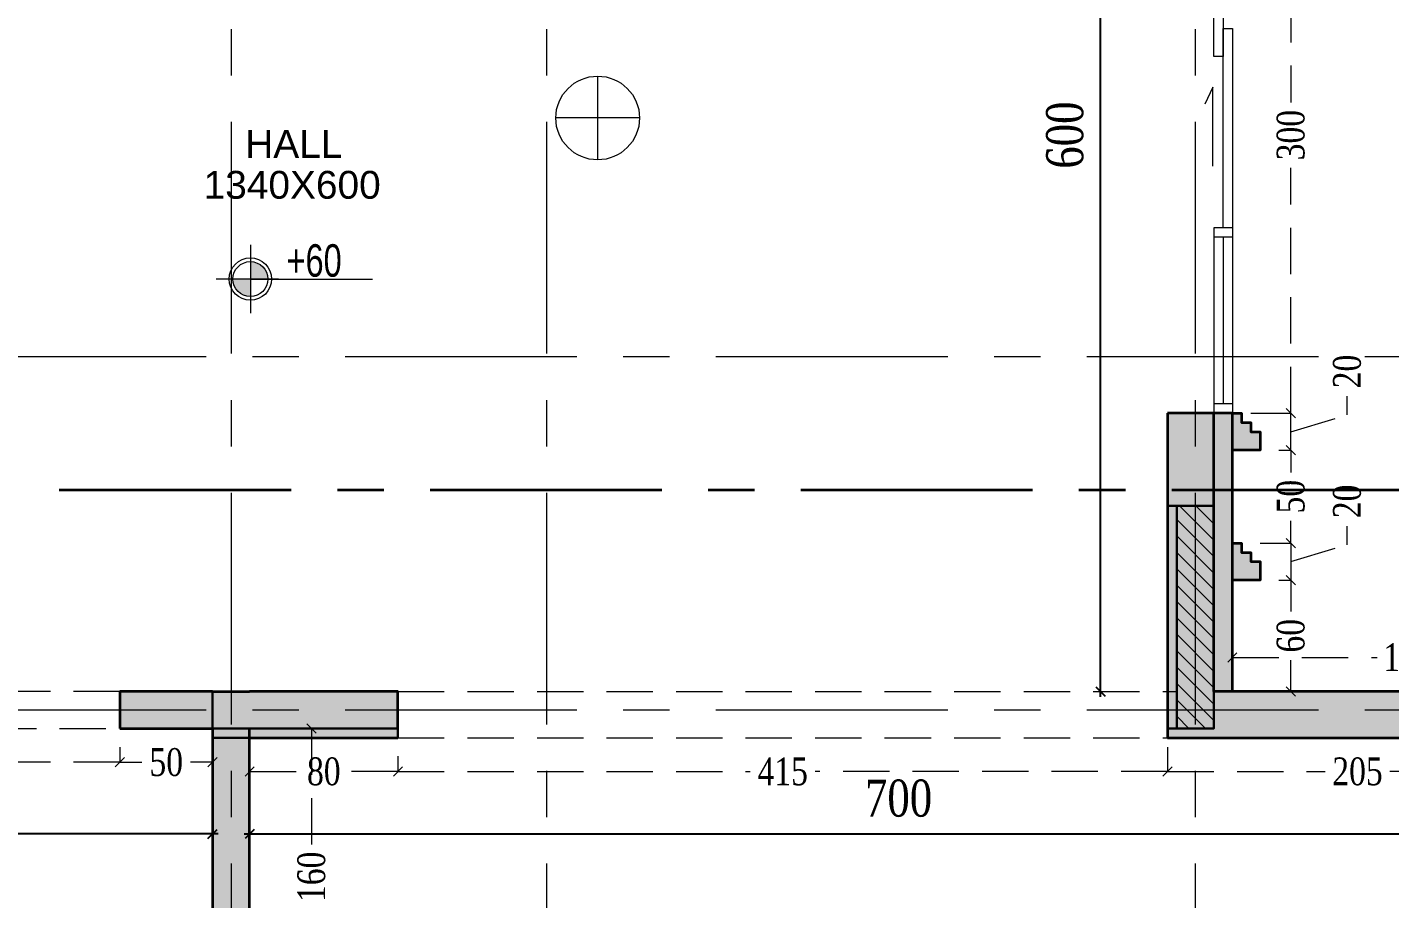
# Model space of a CAD drawing. Header units: inches. Extents: x -114 to 635, y -137 to 57.
# Drawn here: x 38.58 to 45.93, y 16.66 to 21.36 of the extents above; entities that cross this region are included whole.
import ezdxf
from ezdxf.enums import TextEntityAlignment as Align

# ---------------------------------------------------------------- set-up
doc = ezdxf.new("R2010")
doc.units = ezdxf.units.IN
doc.header["$MEASUREMENT"] = 0
doc.header["$PDMODE"] = 98
for name, pattern in [('( Hidden )', [0.375, 0.25, -0.125]), ('CENTER', [2, 1.25, -0.25, 0.25, -0.25]), ('CENTERX2', [4, 2.5, -0.5, 0.5, -0.5]), ('DASHED2', [0.375, 0.25, -0.125]), ('HIDDEN', [0.375, 0.25, -0.125]), ('VILLA AXIS$0$CENTER', [2, 1.25, -0.25, 0.25, -0.25])]:
    doc.linetypes.add(name, pattern=pattern)
doc.layers.get('0').update_dxf_attribs({"lineweight": 5})
doc.layers.get('Defpoints').update_dxf_attribs({"lineweight": 5})
for name, color, linetype, lineweight in [('.', 14, 'Continuous', 9), ('A-SECTION LINE', 230, 'Continuous', 35), ('ARCHES', 1, 'HIDDEN', 5), ('COLUMNS HATCH', 1, 'Continuous', 5), ('DETAILS DIMENSION', 15, 'Continuous', 5), ('E-AX', 9, '( Hidden )', 0), ('E-C', 6, 'Continuous', 5), ('GENERAL TEXT', 4, 'Continuous', 5), ('HATCH', 15, 'Continuous', 0), ('LEVEL SYMBOL', 8, 'Continuous', 5), ('PROPOSED COLUMNS', 6, 'Continuous', 30), ('ROOMS DIMENSION', 3, 'Continuous', 5), ('WALL PROPOSED', 7, 'Continuous', 30), ('WINDOWS', 5, 'Continuous', 5)]:
    doc.layers.add(name, color=color, linetype=linetype, lineweight=lineweight)
doc.layers.add('ALARM', color=7, linetype='Continuous', lineweight=5, true_color=0xff0f0f)
doc.layers.add('AXIES', color=7, linetype='CENTER', lineweight=0, true_color=0x949596)
doc.styles.add('002-F.FLOOR PLAN$0$xref plans$0$ATTRIBUTE', font='BKANT.TTF')
doc.styles.add('ST', font='times.ttf', dxfattribs={"width": 0.8})
doc.styles.get("Standard").update_dxf_attribs({"font": 'arial.ttf'})
doc.styles.add('style4', font='times.ttf', dxfattribs={"width": 0.8})
doc.dimstyles.new('DIM100-2', dxfattribs={"dimtxt": 0.2, "dimasz": 0.05, "dimexe": 0.1, "dimexo": 0.1, "dimgap": 0.09, "dimtad": 1, "dimdec": 0, "dimlfac": 100, "dimzin": 0, "dimdsep": 46, "dimtxsty": 'style4', "dimblk1": 'OBLIQUE', "dimblk2": 'OBLIQUE', "dimsah": 1, "dimcen": 0.09, "dimdle": 0.03, "dimse1": 1, "dimse2": 1, "dimclrd": 256, "dimclrt": 256, "dimadec": 0, "dimazin": 0, "dimtfac": 1, "dimtdec": 0, "dimtix": 1, "dimtmove": 2, "dimatfit": 3, "dimldrblk": 'OBLIQUE', "dimfxl": 1, "dimtolj": 1, "dimtzin": 0, "dimarcsym": 0})
doc.dimstyles.new('RASH PLAN', dxfattribs={"dimtxt": 0.15, "dimasz": 0.05, "dimexe": 0, "dimexo": 0.1, "dimgap": 0.05, "dimtad": 0, "dimdec": 0, "dimlfac": 100, "dimzin": 0, "dimdsep": 46, "dimtxsty": 'ST', "dimblk": 'OBLIQUE', "dimcen": 0.09, "dimclrd": 200, "dimclre": 6, "dimclrt": 1, "dimadec": 0, "dimazin": 0, "dimtfac": 1, "dimtdec": 0, "dimtmove": 1, "dimatfit": 3, "dimldrblk": 'OBLIQUE', "dimfxl": 0, "dimtolj": 1, "dimtzin": 0, "dimlwd": -1, "dimlwe": -1, "dimarcsym": 0})

# ---------------------------------------------------------------- blocks, each defined once
blk = doc.blocks.new('_Oblique')
at = {"color": 0, "lineweight": -2}
blk.add_line((-0.5, -0.5), (0.5, 0.5), dxfattribs=at)
blk = doc.blocks.new('*D189')
at = {"layer": 'Defpoints', "color": 0, "transparency": 16777216}
for p in [(46.9786, 17.9629), (45.0787, 17.7794), (46.9786, 17.7794)]:
    blk.add_point(p, dxfattribs=at)
at = {"layer": 'DETAILS DIMENSION', "color": 6, "transparency": 16777216}
for p, q in [((45.0787, 17.8794), (45.0787, 17.9629)), ((46.9786, 17.8794), (46.9786, 17.9629))]:
    blk.add_line(p, q, dxfattribs=at)
at = {"layer": 'DETAILS DIMENSION', "color": 200, "linetype": 'DASHED2', "transparency": 16777216}
for p, q in [((45.0787, 17.9629), (45.8593, 17.9629)), ((46.9786, 17.9629), (46.198, 17.9629))]:
    blk.add_line(p, q, dxfattribs=at)
at = {"layer": 'DETAILS DIMENSION', "color": 200, "transparency": 16777216, "xscale": 0.05, "yscale": 0.05, "zscale": 0.05, "rotation": 180}
blk.add_blockref('_Oblique', (45.0787, 17.9629), dxfattribs=at)
at = {"layer": 'DETAILS DIMENSION', "color": 200, "transparency": 16777216, "xscale": 0.05, "yscale": 0.05, "zscale": 0.05}
blk.add_blockref('_Oblique', (46.9786, 17.9629), dxfattribs=at)
at = {"layer": 'DETAILS DIMENSION', "color": 1, "transparency": 16777216, "insert": (46.0287, 17.9629), "char_height": 0.15, "attachment_point": 5, "style": 'ST'}
blk.add_mtext('\\A1;190', dxfattribs=at)
blk = doc.blocks.new('*D191')
at = {"layer": 'Defpoints', "color": 0, "transparency": 16777216}
for p in [(45.0787, 19.2799), (45.3938, 19.2799), (45.2287, 19.0799)]:
    blk.add_point(p, dxfattribs=at)
at = {"layer": 'DETAILS DIMENSION', "color": 200, "linetype": 'DASHED2', "transparency": 16777216}
for p, q in [((45.6977, 19.2711), (45.6977, 19.3711)), ((45.3938, 19.0799), (45.3938, 19.2799)), ((45.3938, 19.1799), (45.6977, 19.2711))]:
    blk.add_line(p, q, dxfattribs=at)
at = {"layer": 'DETAILS DIMENSION', "color": 6, "transparency": 16777216}
for p, q in [((45.1787, 19.2799), (45.3938, 19.2799)), ((45.3287, 19.0799), (45.3938, 19.0799))]:
    blk.add_line(p, q, dxfattribs=at)
at = {"layer": 'DETAILS DIMENSION', "color": 200, "transparency": 16777216, "xscale": 0.05, "yscale": 0.05, "zscale": 0.05}
for p, rotation in [((45.3938, 19.2799), 90), ((45.3938, 19.0799), 270)]:
    blk.add_blockref('_Oblique', p, dxfattribs=dict(at, rotation=rotation))
at = {"layer": 'DETAILS DIMENSION', "color": 1, "transparency": 16777216, "insert": (45.6977, 19.5046), "char_height": 0.15, "attachment_point": 5, "rotation": 90, "style": 'ST'}
blk.add_mtext('\\A1;20', dxfattribs=at)
blk = doc.blocks.new('*D192')
at = {"layer": 'Defpoints', "color": 0, "transparency": 16777216}
for p in [(45.0787, 22.2791), (45.3938, 22.2791), (45.0787, 19.2799)]:
    blk.add_point(p, dxfattribs=at)
at = {"layer": 'DETAILS DIMENSION', "color": 6, "transparency": 16777216}
for p, q in [((45.1787, 22.2791), (45.3938, 22.2791)), ((45.1787, 19.2799), (45.3938, 19.2799))]:
    blk.add_line(p, q, dxfattribs=at)
at = {"layer": 'DETAILS DIMENSION', "color": 200, "linetype": 'DASHED2', "transparency": 16777216}
for p, q in [((45.3938, 22.2791), (45.3938, 20.9557)), ((45.3938, 19.2799), (45.3938, 20.6034))]:
    blk.add_line(p, q, dxfattribs=at)
at = {"layer": 'DETAILS DIMENSION', "color": 200, "transparency": 16777216, "xscale": 0.05, "yscale": 0.05, "zscale": 0.05}
for p, rotation in [((45.3938, 22.2791), 90), ((45.3938, 19.2799), 270)]:
    blk.add_blockref('_Oblique', p, dxfattribs=dict(at, rotation=rotation))
at = {"layer": 'DETAILS DIMENSION', "color": 1, "transparency": 16777216, "insert": (45.3938, 20.7795), "char_height": 0.15, "attachment_point": 5, "rotation": 90, "style": 'ST'}
blk.add_mtext('\\A1;300', dxfattribs=at)
blk = doc.blocks.new('*D298')
at = {"layer": 'Defpoints', "color": 0, "transparency": 16777216}
for p in [(36.8786, 17.5794), (39.0786, 17.5794), (39.0786, 17.3973)]:
    blk.add_point(p, dxfattribs=at)
at = {"layer": 'DETAILS DIMENSION', "color": 6, "transparency": 16777216}
for p, q in [((36.8786, 17.4794), (36.8786, 17.3973)), ((39.0786, 17.4794), (39.0786, 17.3973))]:
    blk.add_line(p, q, dxfattribs=at)
at = {"layer": 'DETAILS DIMENSION', "color": 200, "linetype": 'DASHED2', "transparency": 16777216}
for p, q in [((36.8786, 17.3973), (37.8008, 17.3973)), ((39.0786, 17.3973), (38.1564, 17.3973))]:
    blk.add_line(p, q, dxfattribs=at)
at = {"layer": 'DETAILS DIMENSION', "color": 200, "transparency": 16777216, "xscale": 0.05, "yscale": 0.05, "zscale": 0.05, "rotation": 180}
blk.add_blockref('_Oblique', (36.8786, 17.3973), dxfattribs=at)
at = {"layer": 'DETAILS DIMENSION', "color": 200, "transparency": 16777216, "xscale": 0.05, "yscale": 0.05, "zscale": 0.05}
blk.add_blockref('_Oblique', (39.0786, 17.3973), dxfattribs=at)
at = {"layer": 'DETAILS DIMENSION', "color": 1, "transparency": 16777216, "insert": (37.9786, 17.3973), "char_height": 0.15, "attachment_point": 5, "style": 'ST'}
blk.add_mtext('\\A1;220', dxfattribs=at)
blk = doc.blocks.new('*D299')
at = {"layer": 'Defpoints', "color": 0, "transparency": 16777216}
for p in [(39.0786, 17.5794), (39.5784, 17.5794), (39.5784, 17.3973)]:
    blk.add_point(p, dxfattribs=at)
at = {"layer": 'DETAILS DIMENSION', "color": 6, "transparency": 16777216}
for p, q in [((39.0786, 17.4794), (39.0786, 17.3973)), ((39.5784, 17.4794), (39.5784, 17.3973))]:
    blk.add_line(p, q, dxfattribs=at)
at = {"layer": 'DETAILS DIMENSION', "color": 200, "linetype": 'DASHED2', "transparency": 16777216}
for p, q in [((39.0786, 17.3973), (39.1973, 17.3973)), ((39.5784, 17.3973), (39.4597, 17.3973))]:
    blk.add_line(p, q, dxfattribs=at)
at = {"layer": 'DETAILS DIMENSION', "color": 200, "transparency": 16777216, "xscale": 0.05, "yscale": 0.05, "zscale": 0.05, "rotation": 180}
blk.add_blockref('_Oblique', (39.0786, 17.3973), dxfattribs=at)
at = {"layer": 'DETAILS DIMENSION', "color": 200, "transparency": 16777216, "xscale": 0.05, "yscale": 0.05, "zscale": 0.05}
blk.add_blockref('_Oblique', (39.5784, 17.3973), dxfattribs=at)
at = {"layer": 'DETAILS DIMENSION', "color": 1, "transparency": 16777216, "insert": (39.3285, 17.3973), "char_height": 0.15, "attachment_point": 5, "style": 'ST'}
blk.add_mtext('\\A1;50', dxfattribs=at)
blk = doc.blocks.new('*D300')
at = {"layer": 'Defpoints', "color": 0, "transparency": 16777216}
for p in [(39.7784, 17.5294), (40.5784, 17.5294), (40.5784, 17.3473)]:
    blk.add_point(p, dxfattribs=at)
at = {"layer": 'DETAILS DIMENSION', "color": 6, "transparency": 16777216}
for p, q in [((39.7784, 17.4294), (39.7784, 17.3473)), ((40.5784, 17.4294), (40.5784, 17.3473))]:
    blk.add_line(p, q, dxfattribs=at)
at = {"layer": 'DETAILS DIMENSION', "color": 200, "linetype": 'DASHED2', "transparency": 16777216}
for p, q in [((39.7784, 17.3473), (40.0483, 17.3473)), ((40.5784, 17.3473), (40.3084, 17.3473))]:
    blk.add_line(p, q, dxfattribs=at)
at = {"layer": 'DETAILS DIMENSION', "color": 200, "transparency": 16777216, "xscale": 0.05, "yscale": 0.05, "zscale": 0.05, "rotation": 180}
blk.add_blockref('_Oblique', (39.7784, 17.3473), dxfattribs=at)
at = {"layer": 'DETAILS DIMENSION', "color": 200, "transparency": 16777216, "xscale": 0.05, "yscale": 0.05, "zscale": 0.05}
blk.add_blockref('_Oblique', (40.5784, 17.3473), dxfattribs=at)
at = {"layer": 'DETAILS DIMENSION', "color": 1, "transparency": 16777216, "insert": (40.1784, 17.3473), "char_height": 0.15, "attachment_point": 5, "style": 'ST'}
blk.add_mtext('\\A1;80', dxfattribs=at)
blk = doc.blocks.new('*D301')
at = {"layer": 'Defpoints', "color": 0, "transparency": 16777216}
for p in [(40.5784, 17.5294), (44.7288, 17.5294), (44.7288, 17.3473)]:
    blk.add_point(p, dxfattribs=at)
at = {"layer": 'DETAILS DIMENSION', "color": 6, "transparency": 16777216}
for p, q in [((40.5784, 17.4294), (40.5784, 17.3473)), ((44.7288, 17.4294), (44.7288, 17.3473))]:
    blk.add_line(p, q, dxfattribs=at)
at = {"layer": 'DETAILS DIMENSION', "color": 200, "linetype": 'DASHED2', "transparency": 16777216}
for p, q in [((40.5784, 17.3473), (42.4779, 17.3473)), ((44.7288, 17.3473), (42.8292, 17.3473))]:
    blk.add_line(p, q, dxfattribs=at)
at = {"layer": 'DETAILS DIMENSION', "color": 200, "transparency": 16777216, "xscale": 0.05, "yscale": 0.05, "zscale": 0.05, "rotation": 180}
blk.add_blockref('_Oblique', (40.5784, 17.3473), dxfattribs=at)
at = {"layer": 'DETAILS DIMENSION', "color": 200, "transparency": 16777216, "xscale": 0.05, "yscale": 0.05, "zscale": 0.05}
blk.add_blockref('_Oblique', (44.7288, 17.3473), dxfattribs=at)
at = {"layer": 'DETAILS DIMENSION', "color": 1, "transparency": 16777216, "insert": (42.6536, 17.3473), "char_height": 0.15, "attachment_point": 5, "style": 'ST'}
blk.add_mtext('\\A1;415', dxfattribs=at)
blk = doc.blocks.new('*D302')
at = {"layer": 'Defpoints', "color": 0, "transparency": 16777216}
for p in [(44.7288, 17.5794), (46.7786, 17.5794), (46.7786, 17.3473)]:
    blk.add_point(p, dxfattribs=at)
at = {"layer": 'DETAILS DIMENSION', "color": 6, "transparency": 16777216}
for p, q in [((44.7288, 17.4794), (44.7288, 17.3473)), ((46.7786, 17.4794), (46.7786, 17.3473))]:
    blk.add_line(p, q, dxfattribs=at)
at = {"layer": 'DETAILS DIMENSION', "color": 200, "linetype": 'DASHED2', "transparency": 16777216}
for p, q in [((44.7288, 17.3473), (45.5785, 17.3473)), ((46.7786, 17.3473), (45.9288, 17.3473))]:
    blk.add_line(p, q, dxfattribs=at)
at = {"layer": 'DETAILS DIMENSION', "color": 200, "transparency": 16777216, "xscale": 0.05, "yscale": 0.05, "zscale": 0.05, "rotation": 180}
blk.add_blockref('_Oblique', (44.7288, 17.3473), dxfattribs=at)
at = {"layer": 'DETAILS DIMENSION', "color": 200, "transparency": 16777216, "xscale": 0.05, "yscale": 0.05, "zscale": 0.05}
blk.add_blockref('_Oblique', (46.7786, 17.3473), dxfattribs=at)
at = {"layer": 'DETAILS DIMENSION', "color": 1, "transparency": 16777216, "insert": (45.7537, 17.3473), "char_height": 0.15, "attachment_point": 5, "style": 'ST'}
blk.add_mtext('\\A1;205', dxfattribs=at)
blk = doc.blocks.new('*D312')
at = {"layer": 'Defpoints', "color": 0, "transparency": 16777216}
for p in [(44.3676, 23.7796), (44.7787, 23.7796), (44.7787, 17.7794)]:
    blk.add_point(p, dxfattribs=at)
at = {"layer": 'ROOMS DIMENSION', "linetype": 'Continuous', "lineweight": -2, "transparency": 16777216}
blk.add_line((44.3676, 17.7494), (44.3676, 23.8096), dxfattribs=at)
at = {"layer": 'ROOMS DIMENSION', "lineweight": -2, "transparency": 16777216, "xscale": 0.05, "yscale": 0.05, "zscale": 0.05}
for p, rotation in [((44.3676, 23.7796), 90), ((44.3676, 17.7794), 270)]:
    blk.add_blockref('_Oblique', p, dxfattribs=dict(at, rotation=rotation))
at = {"layer": 'ROOMS DIMENSION', "transparency": 16777216, "insert": (44.1758, 20.7795), "char_height": 0.2, "attachment_point": 5, "rotation": 90, "style": 'style4'}
blk.add_mtext('\\A1;600', dxfattribs=at)
blk = doc.blocks.new('*D322')
at = {"layer": 'Defpoints', "color": 0, "transparency": 16777216}
for p in [(39.7784, 17.5794), (40.1117, 17.5794), (39.7784, 15.9796)]:
    blk.add_point(p, dxfattribs=at)
at = {"layer": 'DETAILS DIMENSION', "color": 6, "transparency": 16777216}
for p, q in [((39.8784, 17.5794), (40.1117, 17.5794)), ((39.8784, 15.9796), (40.1117, 15.9796))]:
    blk.add_line(p, q, dxfattribs=at)
at = {"layer": 'DETAILS DIMENSION', "color": 200, "linetype": 'DASHED2', "transparency": 16777216}
for p, q in [((40.1117, 17.5794), (40.1117, 16.9489)), ((40.1117, 15.9796), (40.1117, 16.6102))]:
    blk.add_line(p, q, dxfattribs=at)
at = {"layer": 'DETAILS DIMENSION', "color": 200, "transparency": 16777216, "xscale": 0.05, "yscale": 0.05, "zscale": 0.05}
for p, rotation in [((40.1117, 17.5794), 90), ((40.1117, 15.9796), 270)]:
    blk.add_blockref('_Oblique', p, dxfattribs=dict(at, rotation=rotation))
at = {"layer": 'DETAILS DIMENSION', "color": 1, "transparency": 16777216, "insert": (40.1117, 16.7795), "char_height": 0.15, "attachment_point": 5, "rotation": 90, "style": 'ST'}
blk.add_mtext('\\A1;160', dxfattribs=at)
blk = doc.blocks.new('*D323')
at = {"layer": 'Defpoints', "color": 0, "transparency": 16777216}
for p in [(39.7784, 17.5794), (46.7786, 17.5794), (46.7786, 17.0106)]:
    blk.add_point(p, dxfattribs=at)
at = {"layer": 'ROOMS DIMENSION', "linetype": 'Continuous', "lineweight": -2, "transparency": 16777216}
blk.add_line((39.7484, 17.0106), (46.8086, 17.0106), dxfattribs=at)
at = {"layer": 'ROOMS DIMENSION', "lineweight": -2, "transparency": 16777216, "xscale": 0.05, "yscale": 0.05, "zscale": 0.05, "rotation": 180}
blk.add_blockref('_Oblique', (39.7784, 17.0106), dxfattribs=at)
at = {"layer": 'ROOMS DIMENSION', "lineweight": -2, "transparency": 16777216, "xscale": 0.05, "yscale": 0.05, "zscale": 0.05}
blk.add_blockref('_Oblique', (46.7786, 17.0106), dxfattribs=at)
at = {"layer": 'ROOMS DIMENSION', "transparency": 16777216, "insert": (43.2785, 17.2027), "char_height": 0.2, "attachment_point": 5, "style": 'style4'}
blk.add_mtext('\\A1;700', dxfattribs=at)
blk = doc.blocks.new('*D324')
at = {"layer": 'Defpoints', "color": 0, "transparency": 16777216}
for p in [(36.5786, 17.5794), (39.5784, 17.5794), (36.5786, 17.0106)]:
    blk.add_point(p, dxfattribs=at)
at = {"layer": 'ROOMS DIMENSION', "linetype": 'Continuous', "lineweight": -2, "transparency": 16777216}
blk.add_line((39.6084, 17.0106), (36.5486, 17.0106), dxfattribs=at)
at = {"layer": 'ROOMS DIMENSION', "lineweight": -2, "transparency": 16777216, "xscale": 0.05, "yscale": 0.05, "zscale": 0.05, "rotation": 180}
blk.add_blockref('_Oblique', (36.5786, 17.0106), dxfattribs=at)
at = {"layer": 'ROOMS DIMENSION', "lineweight": -2, "transparency": 16777216, "xscale": 0.05, "yscale": 0.05, "zscale": 0.05}
blk.add_blockref('_Oblique', (39.5784, 17.0106), dxfattribs=at)
at = {"layer": 'ROOMS DIMENSION', "transparency": 16777216, "insert": (38.0785, 17.2024), "char_height": 0.2, "attachment_point": 5, "style": 'style4'}
blk.add_mtext('\\A1;300', dxfattribs=at)
blk = doc.blocks.new('002-F.FLOOR PLAN$0$xref plans$0$LVL-PL')
h = blk.add_hatch(color=256)
h.paths.add_polyline_path([(0, 0.1233), (0, 0), (0.1233, 0, 0.414214)])
h.paths.add_polyline_path([(0, 0), (-0.1233, 0, 0.414214), (0, -0.1233)])
for p, q in [((0, 0.2424), (0, -0.2424)), ((0.2, 0), (-0.2424, 0)), ((0, 0), (0.8648, 0))]:
    blk.add_line(p, q)
for radius in [0.15, 0.1233]:
    blk.add_circle((0, 0), radius)
at = {"style": '002-F.FLOOR PLAN$0$xref plans$0$ATTRIBUTE', "width": 0.75, "flags": 12}
for tag, p in [('LEVEL', (0.517, 0.1508)), ('POSITION', (0.517, -0.1541))]:
    blk.add_attdef(tag, text='', height=0.2, dxfattribs=at).set_placement(p, align=Align.MIDDLE)
blk = doc.blocks.new('A$Cee9972fe')
at = {"layer": 'ALARM', "lineweight": 0}
for p, q in [((-0.1835, -0.0942), (-0.1835, 0.3575)), ((0.0423, 0.1316), (-0.4093, 0.1316))]:
    blk.add_line(p, q, dxfattribs=at)
blk.add_circle((-0.1835, 0.1316), 0.2258, dxfattribs=at)
blk = doc.blocks.new('DASLASDLASLDASLASDLASLQWELQWELQWELQWELQ')
at = {"layer": 'AXIES', "linetype": 'CENTERX2', "ltscale": 0.5}
for p, q in [((39.6784, -578.2063), (39.6784, -610.1736)), ((41.3786, -578.2063), (41.3786, -610.1736)), ((44.8787, -578.2063), (44.8787, -610.1736)), ((20.2934, -593.4724), (52.6834, -593.4724)), ((20.2934, -595.3778), (52.6834, -595.3778))]:
    blk.add_line(p, q, dxfattribs=at)
blk = doc.blocks.new('QWEQWLDASLLDLQLEQWLDASLELQWLQELQWLE')
at = {"layer": '.'}
h = blk.add_hatch(dxfattribs=at)
h.set_pattern_fill('ANSI31', color=9, scale=0.5, angle=90)
h.set_pattern_definition([(135, (-50.72994, 2.49188), (-0.044194174, -0.044194174), [])])
h.paths.add_polyline_path([(947.3903, -54.3207), (947.5903, -54.3207), (947.5903, -55.5207), (947.3903, -55.5207)])
at = {"layer": 'COLUMNS HATCH', "ltscale": 300}
for points in [[(947.3403, -54.3207), (947.5903, -54.3207), (947.5903, -55.5207), (947.3403, -55.5207)], [(942.19, -55.5207), (942.1899, -55.3207), (943.1899, -55.3207), (943.19, -55.5207)], [(942.19, -55.3207), (943.1899, -55.3207), (943.1899, -55.5707), (942.19, -55.5707)]]:
    blk.add_hatch(color=256, dxfattribs=at).paths.add_polyline_path(points)
at = {"layer": 'PROPOSED COLUMNS'}
for points in [[(947.3403, -54.3207), (947.5903, -54.3207), (947.5903, -55.5207), (947.3403, -55.5207)], [(947.3903, -54.3207), (947.5903, -54.3207), (947.5903, -55.5207), (947.3903, -55.5207)], [(942.19, -55.5207), (942.1899, -55.3207), (943.1899, -55.3207), (943.19, -55.5207)], [(942.19, -55.3207), (943.1899, -55.3207), (943.1899, -55.5707), (942.19, -55.5707)]]:
    blk.add_lwpolyline(points, close=True, dxfattribs=at)
blk = doc.blocks.new('*D1032')
at = {"layer": 'Defpoints', "color": 0, "transparency": 16777216}
for p in [(45.2287, 19.0799), (45.1288, 18.5794), (45.3938, 18.5794)]:
    blk.add_point(p, dxfattribs=at)
at = {"layer": 'DETAILS DIMENSION', "color": 6, "transparency": 16777216}
for p, q in [((45.3287, 19.0799), (45.3938, 19.0799)), ((45.2288, 18.5794), (45.3938, 18.5794))]:
    blk.add_line(p, q, dxfattribs=at)
at = {"layer": 'DETAILS DIMENSION', "color": 200, "linetype": 'DASHED2', "transparency": 16777216}
for p, q in [((45.3938, 19.0799), (45.3938, 18.9609)), ((45.3938, 18.5794), (45.3938, 18.6985))]:
    blk.add_line(p, q, dxfattribs=at)
at = {"layer": 'DETAILS DIMENSION', "color": 200, "transparency": 16777216, "xscale": 0.05, "yscale": 0.05, "zscale": 0.05}
for p, rotation in [((45.3938, 19.0799), 90), ((45.3938, 18.5794), 270)]:
    blk.add_blockref('_Oblique', p, dxfattribs=dict(at, rotation=rotation))
at = {"layer": 'DETAILS DIMENSION', "color": 1, "transparency": 16777216, "insert": (45.3938, 18.8297), "char_height": 0.15, "attachment_point": 5, "rotation": 90, "style": 'ST'}
blk.add_mtext('\\A1;50', dxfattribs=at)
blk = doc.blocks.new('*D1033')
at = {"layer": 'Defpoints', "color": 0, "transparency": 16777216}
for p in [(45.1288, 18.5794), (45.2288, 18.3794), (45.3938, 18.3794)]:
    blk.add_point(p, dxfattribs=at)
at = {"layer": 'DETAILS DIMENSION', "color": 200, "linetype": 'DASHED2', "transparency": 16777216}
for p, q in [((45.6977, 18.5706), (45.6977, 18.6706)), ((45.3938, 18.5794), (45.3938, 18.3794)), ((45.3938, 18.4794), (45.6977, 18.5706))]:
    blk.add_line(p, q, dxfattribs=at)
at = {"layer": 'DETAILS DIMENSION', "color": 6, "transparency": 16777216}
for p, q in [((45.2288, 18.5794), (45.3938, 18.5794)), ((45.3288, 18.3794), (45.3938, 18.3794))]:
    blk.add_line(p, q, dxfattribs=at)
at = {"layer": 'DETAILS DIMENSION', "color": 200, "transparency": 16777216, "xscale": 0.05, "yscale": 0.05, "zscale": 0.05}
for p, rotation in [((45.3938, 18.5794), 90), ((45.3938, 18.3794), 270)]:
    blk.add_blockref('_Oblique', p, dxfattribs=dict(at, rotation=rotation))
at = {"layer": 'DETAILS DIMENSION', "color": 1, "transparency": 16777216, "insert": (45.6977, 18.8041), "char_height": 0.15, "attachment_point": 5, "rotation": 90, "style": 'ST'}
blk.add_mtext('\\A1;20', dxfattribs=at)
blk = doc.blocks.new('*D1034')
at = {"layer": 'Defpoints', "color": 0, "transparency": 16777216}
for p in [(45.2288, 18.3794), (45.0787, 17.7794), (45.3938, 17.7794)]:
    blk.add_point(p, dxfattribs=at)
at = {"layer": 'DETAILS DIMENSION', "color": 6, "transparency": 16777216}
for p, q in [((45.3288, 18.3794), (45.3938, 18.3794)), ((45.1787, 17.7794), (45.3938, 17.7794))]:
    blk.add_line(p, q, dxfattribs=at)
at = {"layer": 'DETAILS DIMENSION', "color": 200, "linetype": 'DASHED2', "transparency": 16777216}
for p, q in [((45.3938, 18.3794), (45.3938, 18.211)), ((45.3938, 17.7794), (45.3938, 17.9478))]:
    blk.add_line(p, q, dxfattribs=at)
at = {"layer": 'DETAILS DIMENSION', "color": 200, "transparency": 16777216, "xscale": 0.05, "yscale": 0.05, "zscale": 0.05}
for p, rotation in [((45.3938, 18.3794), 90), ((45.3938, 17.7794), 270)]:
    blk.add_blockref('_Oblique', p, dxfattribs=dict(at, rotation=rotation))
at = {"layer": 'DETAILS DIMENSION', "color": 1, "transparency": 16777216, "insert": (45.3938, 18.0794), "char_height": 0.15, "attachment_point": 5, "rotation": 90, "style": 'ST'}
blk.add_mtext('\\A1;60', dxfattribs=at)

msp = doc.modelspace()

# ---------------------------------------------------------------- hatches: boundary and pattern name
at = {"layer": 'HATCH', "true_color": 0x939598}
h = msp.add_hatch(color=252, dxfattribs=at)
h.dxf.hatch_style = 1
h.paths.add_polyline_path([(44.9787, 19.2799), (44.7288, 19.2799), (44.7288, 17.5294), (46.7786, 17.5294), (46.7786, 16.0748), (46.9786, 16.0748), (46.9786, 17.7794), (44.9787, 17.7794)])
h = msp.add_hatch(color=252, dxfattribs=at)
h.dxf.hatch_style = 1
h.paths.add_polyline_path([(45.0787, 19.2799), (44.9787, 19.2799), (44.9787, 17.7794), (45.0787, 17.7794)])
h = msp.add_hatch(color=252, dxfattribs=at)
h.dxf.hatch_style = 1
h.paths.add_polyline_path([(45.2287, 19.0799), (45.0787, 19.0799), (45.0787, 19.2799), (45.1287, 19.2799), (45.1287, 19.2299), (45.1787, 19.2299), (45.1787, 19.1799), (45.2287, 19.1799)])
h = msp.add_hatch(color=252, dxfattribs=at)
h.dxf.hatch_style = 1
h.paths.add_polyline_path([(45.2288, 18.4794), (45.1788, 18.4794), (45.1788, 18.5294), (45.1288, 18.5294), (45.1288, 18.5794), (45.0788, 18.5794), (45.0789, 18.3794), (45.2288, 18.3794)])
h = msp.add_hatch(color=252, dxfattribs=at)
h.dxf.hatch_style = 1
h.paths.add_polyline_path([(39.7784, 15.8796), (40.4784, 15.8796), (40.4784, 15.9796), (39.7784, 15.9796), (39.7784, 17.5794), (40.3784, 17.5794), (40.3784, 17.7794), (39.7784, 17.7794), (39.5784, 17.7794), (39.0786, 17.7794), (39.0786, 17.5794), (39.5784, 17.5794), (39.5784, 13.5793), (39.2784, 13.5793), (39.2784, 13.2793), (39.5784, 13.2793), (39.5784, 11.3798), (40.2788, 11.3798), (40.2788, 11.5798), (39.7784, 11.5798), (39.7784, 13.5796), (40.5781, 13.5796), (40.5781, 13.6796), (39.7784, 13.6796)])

# ---------------------------------------------------------------- linework, layer by layer
at = {"layer": 'A-SECTION LINE', "linetype": 'VILLA AXIS$0$CENTER'}
msp.add_lwpolyline([(22.7515, 18.8662), (54.1639, 18.8662)], dxfattribs=at)
at = {"layer": 'ARCHES'}
for p, q in [((39.0786, 17.7794), (36.8786, 17.7794)), ((40.5784, 17.7794), (44.7787, 17.7794)), ((36.8786, 17.5794), (39.0786, 17.5794)), ((40.5784, 17.5294), (44.7787, 17.5294))]:
    msp.add_line(p, q, dxfattribs=at)
at = {"layer": 'WALL PROPOSED', "linetype": 'Continuous', "lineweight": 35}
for p, q in [((45.0787, 19.2799), (44.7288, 19.2799)), ((39.0786, 17.7794), (39.0786, 17.5794)), ((39.0786, 17.7794), (39.0786, 17.5794)), ((40.5784, 17.5794), (40.5784, 17.7794)), ((40.5784, 17.5794), (40.5784, 17.7794))]:
    msp.add_line(p, q, dxfattribs=at)
at = {"layer": 'WALL PROPOSED', "linetype": 'Continuous', "lineweight": 35, "flags": 128}
for points in [[(44.7288, 19.2799), (44.7288, 17.5294)], [(44.9787, 17.7794), (44.9787, 19.2799)], [(45.0787, 17.7794), (45.0787, 19.2799)], [(45.0787, 19.2799), (45.1287, 19.2799), (45.1287, 19.2299), (45.1787, 19.2299), (45.1787, 19.1799), (45.2287, 19.1799), (45.2287, 19.0799), (45.0787, 19.0799)], [(45.0788, 18.5794), (45.1288, 18.5794), (45.1288, 18.5294), (45.1788, 18.5294), (45.1788, 18.4794), (45.2288, 18.4794), (45.2288, 18.3794), (45.0788, 18.3794)], [(39.5784, 17.7794), (39.0786, 17.7794)], [(39.5784, 17.7794), (39.7784, 17.7794)], [(40.5784, 17.7794), (39.7784, 17.7794)], [(47.0786, 17.7794), (44.9787, 17.7794)], [(39.0786, 17.5794), (39.5784, 17.5794)], [(39.5784, 17.5794), (39.5784, 13.5793)], [(39.7784, 15.9796), (39.7784, 17.5794)], [(39.7784, 17.5294), (40.5784, 17.5294)], [(44.7288, 17.5294), (46.7786, 17.5294)]]:
    msp.add_lwpolyline(points, dxfattribs=at)
at = {"layer": 'WINDOWS'}
for p, q in [((45.0787, 20.2791), (44.9787, 20.2791)), ((44.9787, 20.2791), (44.9787, 19.2799)), ((45.0787, 20.2291), (44.9787, 20.2291)), ((45.0287, 20.2291), (45.0287, 19.3299)), ((45.0787, 20.2791), (45.0787, 19.2799)), ((45.0787, 19.3299), (44.9787, 19.3299))]:
    msp.add_line(p, q, dxfattribs=at)
for points in [[(44.9787, 22.2791), (45.0287, 22.2791), (45.0287, 21.2041), (44.9787, 21.2041)], [(45.0287, 21.3541), (45.0787, 21.3541), (45.0787, 20.2791), (45.0287, 20.2791)]]:
    msp.add_lwpolyline(points, close=True, dxfattribs=at)
msp.add_lwpolyline([(44.9732, 20.6121), (44.9732, 21.0386), (44.9299, 20.9464)], dxfattribs=at)

# ---------------------------------------------------------------- block references
at = {"layer": 'ALARM'}
msp.add_blockref('A$Cee9972fe', (41.839, 20.7402), dxfattribs=at)
at = {"layer": 'E-AX'}
msp.add_blockref('DASLASDLASLDASLASDLASLQWELQWELQWELQWELQ', (0, 613.0572), dxfattribs=at)
at = {"layer": 'E-C', "linetype": 'ByBlock'}
msp.add_blockref('QWEQWLDASLLDLQLEQWLDASLELQWLQELQWLE', (-902.6116, 73.1001), dxfattribs=at)
at = {"layer": 'LEVEL SYMBOL', "linetype": 'Continuous', "lineweight": 0}
ref = msp.add_blockref('002-F.FLOOR PLAN$0$xref plans$0$LVL-PL', (39.7822, 20.0032), dxfattribs=dict(at, xscale=0.7620000000000069, yscale=0.7620000000000069, zscale=0.7620000000000069))
ref.add_attrib('LEVEL', '+60', dxfattribs={"layer": '0', "lineweight": 5, "height": 0.175, "rotation": 360, "style": '002-F.FLOOR PLAN$0$xref plans$0$ATTRIBUTE', "width": 0.75}).set_placement((40.1261, 20.1035), align=Align.MIDDLE)

# ---------------------------------------------------------------- texts
at = {"layer": 'GENERAL TEXT'}
for s, p in [('HALL', (39.7546, 20.6569)), ('1340X600', (39.53, 20.4365))]:
    msp.add_text(s, height=0.15, dxfattribs=at).set_placement(p)

# ---------------------------------------------------------------- dimensions: what is measured, and where the dimension line sits
at = {"layer": 'DETAILS DIMENSION'}
for base, p1, p2, picture, middle in [((45.3938, 22.2791), (45.0787, 19.2799), (45.0787, 22.2791), '*D192', (45.3938, 20.7795)), ((45.3938, 19.2799), (45.2287, 19.0799), (45.0787, 19.2799), '*D191', (45.6977, 19.4211)), ((45.3938, 18.5794), (45.2287, 19.0799), (45.1288, 18.5794), '*D1032', (45.3938, 18.8297)), ((45.3938, 18.3794), (45.1288, 18.5794), (45.2288, 18.3794), '*D1033', (45.6977, 18.7206)), ((45.3938, 17.7794), (45.2288, 18.3794), (45.0787, 17.7794), '*D1034', (45.3938, 18.0794)), ((40.1117, 17.5794), (39.7784, 15.9796), (39.7784, 17.5794), '*D322', (40.1117, 16.7795))]:
    dim = msp.add_linear_dim(base=base, p1=p1, p2=p2, angle=90, dimstyle='RASH PLAN', dxfattribs=at)
    dim.commit()
    dim.dimension.update_dxf_attribs({"geometry": picture, "text_midpoint": middle})
for base, p1, p2, picture, middle in [((46.9786, 17.9629), (45.0787, 17.7794), (46.9786, 17.7794), '*D189', (46.0287, 17.9629)), ((39.0786, 17.3973), (36.8786, 17.5794), (39.0786, 17.5794), '*D298', (37.9786, 17.3973)), ((39.5784, 17.3973), (39.0786, 17.5794), (39.5784, 17.5794), '*D299', (39.3285, 17.3973)), ((46.7786, 17.3473), (44.7288, 17.5794), (46.7786, 17.5794), '*D302', (45.7537, 17.3473)), ((40.5784, 17.3473), (39.7784, 17.5294), (40.5784, 17.5294), '*D300', (40.1784, 17.3473)), ((44.7288, 17.3473), (40.5784, 17.5294), (44.7288, 17.5294), '*D301', (42.6536, 17.3473))]:
    dim = msp.add_linear_dim(base=base, p1=p1, p2=p2, dimstyle='RASH PLAN', dxfattribs=at)
    dim.commit()
    dim.dimension.update_dxf_attribs({"geometry": picture, "text_midpoint": middle})
at = {"layer": 'ROOMS DIMENSION'}
dim = msp.add_linear_dim(base=(44.3676, 23.7796), p1=(44.7787, 17.7794), p2=(44.7787, 23.7796), angle=90, dimstyle='DIM100-2', dxfattribs=at)
dim.commit()
dim.dimension.update_dxf_attribs({"geometry": '*D312', "text_midpoint": (44.1758, 20.7795)})
for base, p1, p2, picture, middle in [((36.5786, 17.0106), (39.5784, 17.5794), (36.5786, 17.5794), '*D324', (38.0785, 17.2024)), ((46.7786, 17.0106), (39.7784, 17.5794), (46.7786, 17.5794), '*D323', (43.2785, 17.2027))]:
    dim = msp.add_linear_dim(base=base, p1=p1, p2=p2, dimstyle='DIM100-2', dxfattribs=at)
    dim.commit()
    dim.dimension.update_dxf_attribs({"geometry": picture, "text_midpoint": middle})

doc.saveas('drawing.dxf')
